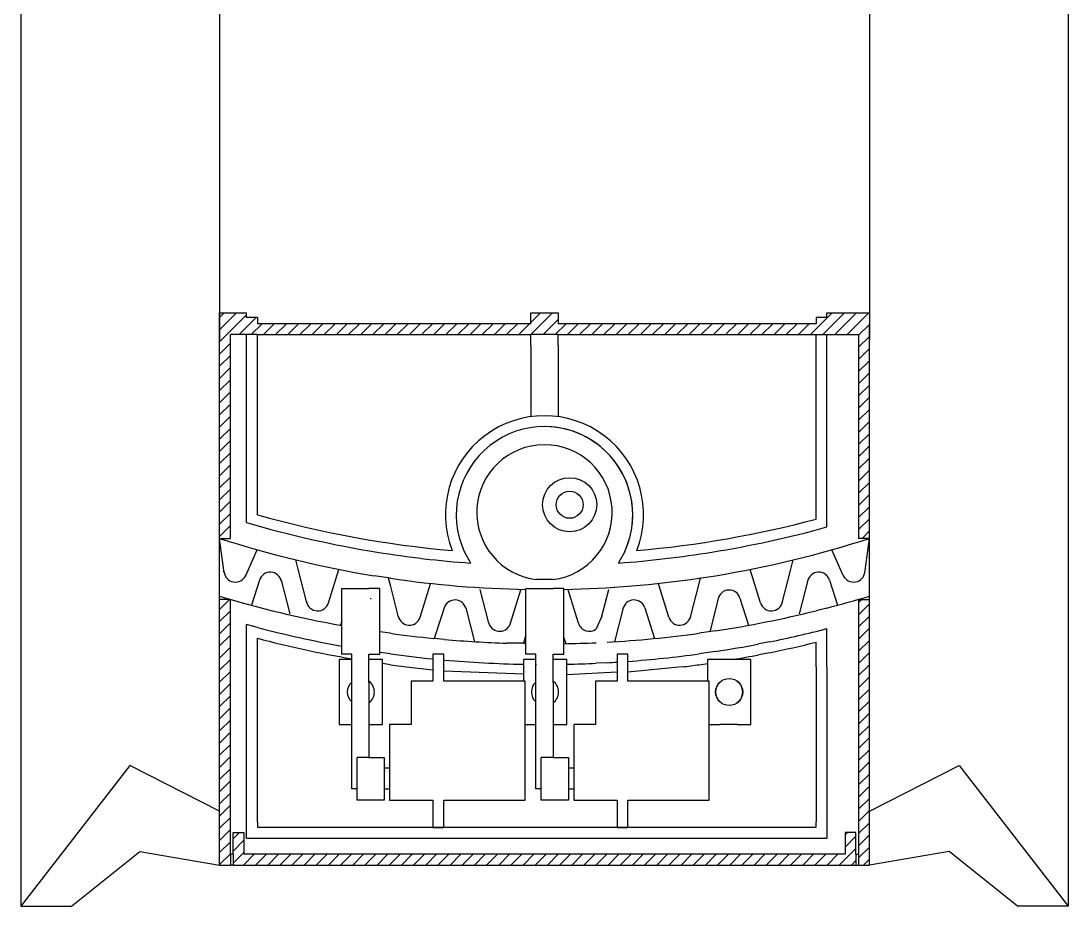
# Model space of a CAD drawing. Header units: millimetres. Extents: x 87 to 257, y -5 to 54.
# Drawn here: x 145.69 to 165.02, y 5.13 to 21.48 of the extents above; entities that cross this region are included whole.
import ezdxf

# ---------------------------------------------------------------- set-up
doc = ezdxf.new("R2010")
doc.units = ezdxf.units.MM
doc.layers.get('0').transparency = 0.1
for name, color, linetype in [('components', 10, 'Continuous'), ('Layer1', 151, 'Continuous'), ('scatola', 255, 'Continuous')]:
    doc.layers.add(name, color=color, linetype=linetype)
doc.layers.add('sezione', color=90, linetype='Continuous', transparency=0.1)

msp = doc.modelspace()

# ---------------------------------------------------------------- hatches: boundary and pattern name
at = {"layer": 'sezione'}
h = msp.add_hatch(dxfattribs=at)
h.set_pattern_fill('ANSI31', color=256, scale=0.05)
h.paths.add_polyline_path([(161.3552, 15.88671), (161.3552, 16.08671), (160.56943, 16.08671), (160.56943, 16.00421), (160.36943, 16.00421), (160.36943, 15.88671), (155.6052, 15.88671), (155.6052, 16.08671), (155.1052, 16.08671), (155.1052, 15.88671), (150.0552, 15.88671), (150.0552, 16.00421), (149.8552, 16.00421), (149.8552, 16.08671), (149.3552, 16.08671), (149.3552, 15.88671), (149.3552, 11.9223), (149.5552, 11.9223), (149.5552, 15.68671), (150.0552, 15.68671), (155.1052, 15.68671), (155.6052, 15.68671), (161.1552, 15.68671), (161.1552, 11.9223), (161.3552, 11.9223)])
h = msp.add_hatch(dxfattribs=at)
h.set_pattern_fill('ANSI31', color=256, scale=0.05)
h.paths.add_polyline_path([(149.5552, 6.08671), (149.5552, 10.79534), (149.3552, 10.79534), (149.3552, 10.47379), (149.3552, 5.88671), (149.5552, 5.88671)])
h.paths.add_polyline_path([(149.8052, 6.48671), (149.6052, 6.48671), (149.6052, 6.08671), (149.6052, 5.88671), (161.1052, 5.88671), (161.1052, 6.08671), (161.1052, 6.48671), (160.9052, 6.48671), (160.9052, 6.08671), (149.8052, 6.08671)])
h.paths.add_polyline_path([(161.3552, 10.47379), (161.3552, 10.79534), (161.1552, 10.79534), (161.1552, 6.08671), (161.1552, 5.88671), (161.3552, 5.88671)])

# ---------------------------------------------------------------- linework, layer by layer
for p, q in [((149.8552, 15.08615), (149.8552, 15.68671)), ((150.0552, 14.88615), (150.0552, 15.68671)), ((160.36943, 12.27796), (160.36943, 15.68671)), ((160.56943, 12.13231), (160.56943, 15.68671)), ((155.1052, 15.48671), (155.1052, 14.17023)), ((155.6052, 15.48671), (155.6052, 14.17023)), ((149.8552, 12.21396), (149.8552, 15.08615)), ((150.0552, 12.35632), (150.0552, 14.88615)), ((149.44151, 11.28532), (149.3552, 11.9223)), ((161.26889, 11.28532), (161.3552, 11.9223)), ((161.3552, 10.47379), (161.3552, 11.9223)), ((149.83882, 11.23904), (150.0483, 11.71231)), ((153.87459, 11.67859), (153.98931, 11.47019)), ((156.83581, 11.67859), (156.72109, 11.47019)), ((160.87158, 11.23904), (160.6621, 11.71231)), ((150.80682, 11.35323), (150.7629, 11.52476)), ((159.90357, 11.35323), (159.94749, 11.52476)), ((150.96626, 10.73052), (150.80682, 11.35323)), ((151.36626, 10.73052), (151.55824, 11.34955)), ((159.34413, 10.73052), (159.15216, 11.34955)), ((159.74413, 10.73052), (159.90357, 11.35323)), ((160.56943, 11.23354), (160.56943, 11.25339)), ((150.09235, 11.15032), (149.9483, 10.68585)), ((150.49235, 11.15032), (150.65179, 10.52761)), ((152.66069, 10.46579), (152.50979, 11.05514)), ((153.06069, 10.46579), (153.25267, 11.08482)), ((157.6497, 10.46579), (157.45773, 11.08482)), ((158.0497, 10.46579), (158.20914, 11.0885)), ((158.20914, 11.0885), (158.20979, 11.09104)), ((160.21805, 11.15032), (160.05861, 10.52761)), ((160.61805, 11.15032), (160.76209, 10.68585)), ((154.32782, 10.35363), (154.16839, 10.97634)), ((154.72782, 10.35363), (154.9198, 10.97266)), ((155.98257, 10.35363), (155.79059, 10.97266)), ((156.4163, 10.48536), (156.54201, 10.97634)), ((153.50137, 10.63665), (153.45445, 10.48536)), ((153.90137, 10.63665), (154.06081, 10.01394)), ((156.80902, 10.63665), (156.64959, 10.01394)), ((157.20902, 10.63665), (157.38396, 10.07256)), ((158.56422, 10.82035), (158.50979, 10.60778)), ((158.96422, 10.82035), (159.12062, 10.31605)), ((149.8552, 10.13058), (149.8552, 10.33058)), ((151.6131, 10.39126), (151.58978, 10.31605)), ((149.8552, 6.38671), (149.8552, 10.13058)), ((150.0552, 6.68671), (150.0552, 10.07705)), ((155.0131, 10.13831), (154.96567, 9.98536)), ((155.7131, 10.08735), (155.74718, 9.97747)), ((160.56943, 9.54875), (160.56943, 10.05474)), ((160.36943, 9.54875), (160.36943, 10.00422)), ((147.70187, 7.72738), (145.68894, 5.13097)), ((149.3552, 6.88671), (147.70187, 7.72738)), ((161.3552, 6.88671), (163.00852, 7.72738)), ((163.00852, 7.72738), (165.02146, 5.13097)), ((146.62221, 5.13097), (147.88487, 6.13662)), ((147.88487, 6.13662), (149.3552, 5.88671)), ((162.82553, 6.13662), (161.3552, 5.88671)), ((164.08819, 5.13097), (162.82553, 6.13662)), ((145.68894, 5.13097), (146.62221, 5.13097)), ((165.02146, 5.13097), (164.08819, 5.13097))]:
    msp.add_line(p, q)
for centre, radius, start, end in [((155.3552, 12.35789), 1.82951, 338.825827, 201.174173), ((155.3552, 12.35789), 1.629, 335.354416, 204.645584), ((155.3552, 12.35789), 1.629, 335.354416, 90), ((155.3552, 30.92354), 19.50124, 253.6184, 260.89278), ((155.3552, 31.12354), 19.50124, 254.229927, 264.981287), ((155.3552, 31.12354), 19.50124, 275.018713, 284.899462), ((155.3552, 30.92354), 19.50124, 279.10722, 285.50839), ((155.3552, 30.47758), 19.50124, 252.080963, 260.718071), ((155.3552, 30.47758), 19.50124, 279.309291, 287.919037), ((149.64723, 11.32281), 0.20911, 185.105965, 336.38299), ((150.29235, 11.08928), 0.20911, 11.751012, 163.028037), ((160.41805, 11.08928), 0.20911, 16.971963, 168.248988), ((161.06317, 11.32281), 0.20911, 203.61701, 354.894035), ((155.3552, 30.47758), 19.50124, 261.610084, 268.994845), ((155.3552, 30.47758), 19.50124, 271.051596, 278.417212), ((155.3552, 30.85803), 20.88424, 253.30374, 259.677832), ((158.76422, 10.75931), 0.20911, 16.971963, 168.248988), ((155.3552, 30.85803), 20.88424, 284.458164, 286.69626), ((151.16626, 10.79156), 0.20911, 191.751012, 343.028037), ((151.94618, 10.75931), 0.20911, 11.751012, 16.971963), ((153.70137, 10.57561), 0.20911, 11.751012, 163.028037), ((157.00902, 10.57561), 0.20911, 16.971963, 168.248988), ((159.54413, 10.79156), 0.20911, 196.971963, 348.248988), ((152.86069, 10.52683), 0.20911, 191.751012, 343.028037), ((157.8497, 10.52683), 0.20911, 196.971963, 348.248988), ((155.3552, 30.85803), 20.88424, 278.687867, 283.892231), ((155.3552, 30.47758), 20.88424, 255.298699, 259.677832), ((154.52782, 10.41467), 0.20911, 196.971963, 348.248988), ((156.18257, 10.41467), 0.20911, 196.971963, 307.474124), ((155.3552, 30.47758), 20.88424, 281.474658, 284.458164), ((155.3552, 30.27758), 20.88424, 255.298699, 260.186584), ((155.3552, 30.85803), 20.88424, 262.169294, 264.379435), ((155.3552, 30.85803), 20.88424, 264.930532, 268.092843), ((155.3552, 30.85803), 20.88424, 273.169241, 277.856159), ((155.3552, 30.85803), 20.88424, 269.052341, 269.061414), ((155.3552, 30.85803), 20.88424, 270.98195, 272.619839), ((155.3552, 30.47758), 20.88424, 278.687867, 280.915314), ((155.3552, 30.27758), 20.88424, 281.474658, 283.892231), ((155.3552, 30.47758), 20.88424, 262.169294, 264.340537), ((155.3552, 30.47758), 20.88424, 264.930532, 268.928264), ((155.3552, 30.47758), 20.88424, 274.230155, 277.856159), ((155.3552, 30.27758), 20.88424, 279.575994, 280.915314), ((155.3552, 30.27758), 20.88424, 262.169294, 263.275621), ((155.3552, 30.47758), 20.88424, 269.562369, 269.60108), ((155.3552, 30.47758), 20.88424, 270.424135, 270.433207), ((155.3552, 30.47758), 20.88424, 271.123194, 272.619839), ((155.3552, 30.47758), 20.88424, 273.169241, 273.680144), ((155.3552, 30.27758), 20.88424, 276.994262, 277.856159)]:
    msp.add_arc(centre, radius, start, end)
at = {"layer": 'components'}
for p, q in [((151.56457, 9.68434), (151.56457, 8.48434)), ((151.79568, 9.68434), (151.56457, 9.68434)), ((152.36457, 9.68434), (152.1131, 9.68434)), ((152.36457, 8.48434), (152.36457, 9.68434)), ((154.96457, 9.68434), (154.96457, 9.28434)), ((155.19568, 9.68434), (154.96457, 9.68434)), ((155.76457, 9.68434), (155.5131, 9.68434)), ((155.76457, 8.48434), (155.76457, 9.68434)), ((158.36457, 9.68434), (158.36457, 9.28434)), ((158.59568, 9.68434), (158.36457, 9.68434)), ((159.16457, 9.68434), (158.59568, 9.68434)), ((159.16457, 8.48434), (159.16457, 9.68434)), ((151.89568, 9.01746), (151.89568, 9.01746)), ((155.29568, 9.01746), (155.29568, 9.01746)), ((151.56457, 8.48434), (151.79568, 8.48434)), ((152.1131, 8.48434), (152.36457, 8.48434)), ((154.99568, 8.48434), (155.19568, 8.48434)), ((155.5131, 8.48434), (155.76457, 8.48434)), ((158.39568, 8.48434), (158.59568, 8.48434)), ((158.9131, 8.48434), (158.59568, 8.48434)), ((158.9131, 8.48434), (159.16457, 8.48434)), ((151.89568, 7.08434), (151.89568, 7.87605)), ((152.1131, 7.87605), (152.39568, 7.87605)), ((155.29568, 7.08434), (155.29568, 7.87605)), ((155.5131, 7.87605), (155.79568, 7.87605)), ((152.49568, 7.67601), (152.39568, 7.67601)), ((155.89568, 7.67601), (155.79568, 7.67601)), ((152.39568, 7.2968), (152.49568, 7.2968)), ((155.79568, 7.2968), (155.89568, 7.2968)), ((152.29568, 7.08434), (151.89568, 7.08434)), ((155.69568, 7.08434), (155.29568, 7.08434))]:
    msp.add_line(p, q, dxfattribs=at)
for points in [[(154.99568, 9.28434), (153.49568, 9.28434), (153.49568, 9.78434), (153.29568, 9.78434), (153.29568, 9.28434), (152.89568, 9.28434), (152.89568, 8.48434), (152.49568, 8.48434), (152.49568, 7.08434), (153.29568, 7.08434), (153.29568, 6.58434), (153.49568, 6.58434), (153.49568, 7.08434), (154.99568, 7.08434), (154.99568, 9.28434)], [(158.39568, 9.28434), (156.89568, 9.28434), (156.89568, 9.78434), (156.69568, 9.78434), (156.69568, 9.28434), (156.29568, 9.28434), (156.29568, 8.48434), (155.89568, 8.48434), (155.89568, 7.08434), (156.69568, 7.08434), (156.69568, 6.58434), (156.89568, 6.58434), (156.89568, 7.08434), (158.39568, 7.08434), (158.39568, 9.28434)], [(152.39568, 7.87605), (152.39568, 7.08434), (152.29568, 7.08434)], [(155.79568, 7.87605), (155.79568, 7.08434), (155.69568, 7.08434)]]:
    msp.add_lwpolyline(points, dxfattribs=at)
for centre in [(155.81961, 12.54315), (158.76457, 9.08434)]:
    msp.add_circle(centre, 0.25, dxfattribs=at)
for centre, start, end in [((151.96457, 9.08434), 306.448671, 53.551329), ((155.36457, 9.08434), 306.448671, 53.551329), ((158.76457, 9.08434), 306.448671, 53.551329), ((151.96457, 9.08434), 132.497869, 227.502131), ((155.36457, 9.08434), 132.497869, 227.502131), ((158.76457, 9.08434), 132.497869, 227.502131)]:
    msp.add_arc(centre, 0.25, start, end, dxfattribs=at)
at = {"layer": 'Layer1'}
for p, q in [((165.02146, 24.86256), (165.02146, 16.08671)), ((145.68894, 24.66256), (145.68894, 16.08671)), ((149.3552, 24.16256), (149.3552, 15.58671)), ((161.3552, 24.16256), (161.3552, 15.58671)), ((165.02146, 16.08671), (165.02146, 5.13097))]:
    msp.add_line(p, q, dxfattribs=at)
msp.add_lwpolyline([(145.68894, 16.08671), (145.68894, 5.13097)], dxfattribs=at)
at = {"layer": 'scatola'}
for p, q in [((155.1052, 15.48671), (155.1052, 15.68671)), ((155.6052, 15.48671), (155.6052, 15.68671)), ((149.3552, 10.79534), (149.3552, 11.9223)), ((153.98931, 11.47019), (153.99197, 11.46536)), ((156.72109, 11.47019), (156.72109, 11.47019)), ((156.72109, 11.47019), (156.72109, 11.46555)), ((152.50979, 11.18504), (152.20979, 11.23167)), ((158.20979, 11.1864), (158.50979, 11.23318)), ((152.50979, 11.05514), (152.47653, 11.18504)), ((155.50979, 11.16064), (155.20979, 11.15952)), ((158.20914, 11.0885), (158.23517, 11.19017)), ((151.6131, 9.78434), (151.6131, 10.99912)), ((151.6131, 10.99912), (151.8131, 10.99912)), ((151.8131, 10.99912), (152.1131, 10.99912)), ((152.3131, 10.99912), (152.1131, 10.99912)), ((152.3131, 9.78434), (152.3131, 10.99912)), ((155.0131, 9.78434), (155.0131, 10.99912)), ((155.0131, 10.99912), (155.2131, 10.99912)), ((155.2131, 10.99912), (155.5131, 10.99912)), ((155.7131, 10.99912), (155.5131, 10.99912)), ((155.7131, 9.78434), (155.7131, 10.99912)), ((160.56943, 10.63519), (160.36943, 10.58467)), ((153.45445, 10.48536), (153.31797, 10.07343)), ((156.4163, 10.48536), (156.30979, 10.24871)), ((158.50979, 10.60778), (158.40492, 10.19817)), ((150.0552, 10.27705), (149.8552, 10.33058)), ((160.56943, 10.19616), (160.56943, 10.25474)), ((152.50979, 10.16854), (152.3131, 10.19654)), ((153.50979, 10.05548), (153.30979, 10.0742)), ((158.50979, 10.21342), (158.20979, 10.1698)), ((160.56943, 10.05474), (160.56943, 10.19616)), ((154.96567, 9.98536), (154.66017, 9.98536)), ((154.96567, 9.98536), (155.0131, 9.98536)), ((159.50979, 10.01075), (159.30979, 9.97117)), ((151.79568, 9.78434), (151.6131, 9.78434)), ((151.79568, 7.2968), (151.79568, 9.78434)), ((152.1131, 9.25845), (152.1131, 9.78434)), ((152.1131, 9.78434), (152.3131, 9.78434)), ((152.50979, 9.78808), (152.3131, 9.81609)), ((155.19568, 9.78434), (155.0131, 9.78434)), ((155.19568, 7.2968), (155.19568, 9.78434)), ((155.5131, 9.25845), (155.5131, 9.78434)), ((155.5131, 9.78434), (155.7131, 9.78434)), ((158.50979, 9.83296), (158.20979, 9.78935)), ((159.50979, 9.81075), (159.30979, 9.77117)), ((152.50979, 9.58808), (152.36457, 9.60857)), ((152.90979, 9.537), (153.29568, 9.49514)), ((153.49568, 9.47344), (154.96457, 9.4189)), ((156.50979, 9.62528), (156.30979, 9.61516)), ((157.89827, 9.54875), (156.89568, 9.45023)), ((158.20979, 9.58935), (158.36457, 9.6113)), ((160.36943, 9.54875), (160.36943, 6.68671)), ((160.56943, 9.54875), (160.56943, 6.38671)), ((156.69568, 9.45023), (155.76457, 9.40142)), ((152.1131, 9.25845), (152.1131, 8.7742)), ((155.5131, 9.25845), (155.5131, 8.7742)), ((152.1131, 8.7742), (152.1131, 7.87605)), ((155.5131, 8.7742), (155.5131, 7.87605)), ((152.1131, 7.87605), (151.89568, 7.87605)), ((155.5131, 7.87605), (155.29568, 7.87605)), ((151.89568, 7.2968), (151.79568, 7.2968)), ((155.29568, 7.2968), (155.19568, 7.2968)), ((150.0552, 6.68671), (150.0552, 6.58671)), ((150.0552, 6.58671), (160.36943, 6.58671)), ((160.36943, 6.58671), (160.36943, 6.68671)), ((149.8552, 6.38671), (160.56943, 6.38671)), ((149.6052, 6.08671), (149.5552, 6.08671)), ((155.09745, 6.08671), (152.65523, 6.08671)), ((161.1052, 6.08671), (161.1552, 6.08671)), ((149.6052, 5.88671), (149.5552, 5.88671)), ((161.1052, 5.88671), (161.1552, 5.88671))]:
    msp.add_line(p, q, dxfattribs=at)
msp.add_circle((155.81961, 12.54315), 0.5, dxfattribs=at)
for centre, radius, start, end in [((155.3552, 12.40104), 1.25, 277.104322, 263.320022), ((155.3552, 30.47758), 19.06103, 260.680599, 265.898759), ((155.3552, 30.47758), 19.06103, 274.109262, 279.319401)]:
    msp.add_arc(centre, radius, start, end, dxfattribs=at)
at = {"layer": 'sezione'}
for p, q in [((149.3552, 15.88671), (149.3552, 16.08671)), ((149.3552, 16.08671), (149.8552, 16.08671)), ((149.8552, 16.00421), (149.8552, 16.08671)), ((155.1052, 15.88671), (155.1052, 16.08671)), ((155.1052, 16.08671), (155.6052, 16.08671)), ((155.6052, 16.08671), (155.6052, 15.88671)), ((160.56943, 16.08671), (161.3552, 16.08671)), ((160.56943, 16.00421), (160.56943, 16.08671)), ((161.3552, 16.08671), (161.3552, 15.88671)), ((149.3552, 11.9223), (149.3552, 15.88671)), ((150.0552, 16.00421), (149.8552, 16.00421)), ((150.0552, 16.00421), (150.0552, 15.88671)), ((160.56943, 16.00421), (160.36943, 16.00421)), ((160.36943, 16.00421), (160.36943, 15.88671)), ((150.0552, 15.68671), (149.5552, 15.68671)), ((149.5552, 11.9223), (149.5552, 15.68671)), ((150.0552, 15.68671), (155.1052, 15.68671)), ((155.6052, 15.68671), (155.1052, 15.68671)), ((155.6052, 15.68671), (161.1552, 15.68671)), ((161.1552, 15.68671), (161.1552, 11.9223)), ((149.3552, 11.9223), (149.5552, 11.9223)), ((161.3552, 11.9223), (161.1552, 11.9223)), ((149.5552, 10.79534), (149.3552, 10.79534)), ((149.3552, 5.88671), (149.3552, 10.79534)), ((149.5552, 6.08671), (149.5552, 10.79534)), ((161.1552, 10.79534), (161.1552, 6.08671)), ((161.1552, 10.79534), (161.3552, 10.79534)), ((149.6052, 6.08671), (149.6052, 6.48671)), ((149.6052, 6.48671), (149.8052, 6.48671)), ((149.8052, 6.48671), (149.8052, 6.08671)), ((161.1052, 6.48671), (160.9052, 6.48671)), ((160.9052, 6.48671), (160.9052, 6.08671)), ((161.1052, 6.08671), (161.1052, 6.48671)), ((149.5552, 6.08671), (149.5552, 5.88671)), ((149.6052, 6.08671), (149.6052, 5.88671)), ((160.9052, 6.08671), (149.8052, 6.08671)), ((161.1052, 6.08671), (161.1052, 5.88671)), ((161.1552, 6.08671), (161.1552, 5.88671))]:
    msp.add_line(p, q, dxfattribs=at)
for points in [[(155.1052, 15.88671), (150.0552, 15.88671)], [(160.36943, 15.88671), (155.6052, 15.88671)], [(161.3552, 11.9223), (161.3552, 15.88671)], [(161.1552, 5.88671), (161.3552, 5.88671), (161.3552, 10.47379)], [(149.3552, 5.88671), (149.5552, 5.88671)], [(149.6052, 5.88671), (161.1052, 5.88671)]]:
    msp.add_lwpolyline(points, dxfattribs=at)

doc.saveas('drawing.dxf')
